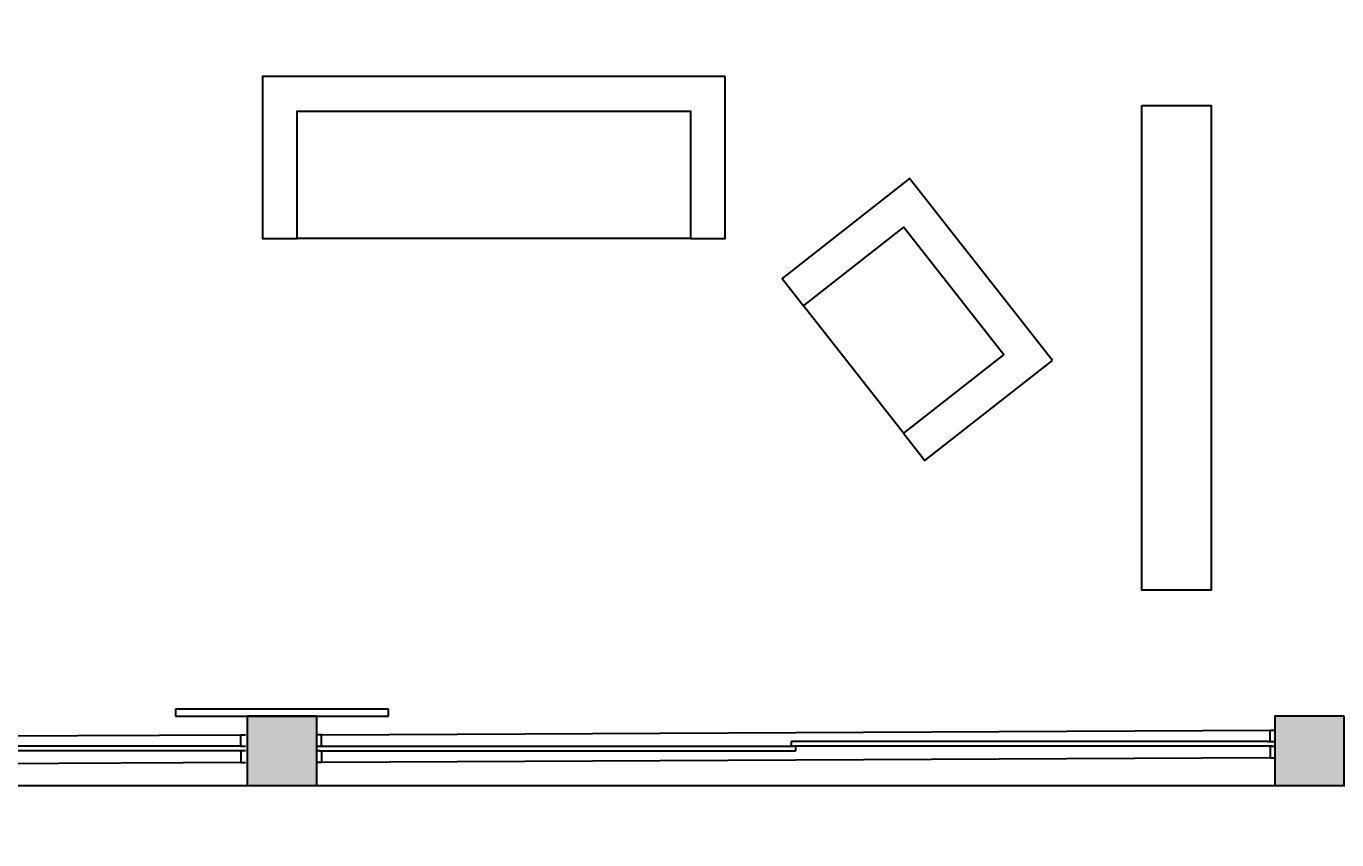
# Model space of a CAD drawing. Header units: centimetres. Extents: x -3096 to 17897, y -3131 to 15798.
# Drawn here: x 2662 to 3229, y 3715 to 4067 of the extents above; entities that cross this region are included whole.
import ezdxf

# ---------------------------------------------------------------- set-up
doc = ezdxf.new("R2010")
doc.units = ezdxf.units.CM
doc.layers.add('A-ANNO SYMB', color=3, linetype='Continuous', lineweight=13)
for name, color, linetype in [('arredi', 1, 'Continuous'), ('IF-FURN', 3, 'Continuous'), ('piu', 6, 'Continuous'), ('Riempimenti', 4, 'Continuous'), ('vetri', 2, 'Continuous')]:
    doc.layers.add(name, color=color, linetype=linetype)
doc.styles.get("Standard").update_dxf_attribs({"font": 'Arial.ttf'})
doc.dimstyles.new('1_100', dxfattribs={"dimtxt": 15, "dimasz": 10, "dimexe": 10, "dimexo": 10, "dimgap": 5, "dimtad": 2, "dimdec": 0, "dimtxsty": 'Standard', "dimblk": 'ARCHTICK', "dimcen": 2.5, "dimdle": 10, "dimadec": 0, "dimazin": 0, "dimtfac": 1, "dimtdec": 0, "dimtmove": 0, "dimatfit": 3, "dimldrblk": 'ARCHTICK', "dimfxl": 1, "dimarcsym": 0})

# ---------------------------------------------------------------- blocks, each defined once
blk = doc.blocks.new('_ArchTick')
at = {"color": 0, "linetype": 'ByBlock', "const_width": 0.15}
blk.add_lwpolyline([(-0.5, -0.5), (0.5, 0.5)], dxfattribs=at)
blk = doc.blocks.new('*D96')
at = {"layer": 'A-ANNO SYMB', "color": 0, "lineweight": -2, "transparency": 16777216}
for p, q in [((2312.45, 3728.36), (2312.45, 3645.19)), ((3672.45, 3728.36), (3672.45, 3645.19)), ((2302.45, 3655.19), (3682.45, 3655.19))]:
    blk.add_line(p, q, dxfattribs=at)
at = {"layer": 'Defpoints', "color": 0, "transparency": 16777216}
for p in [(2312.45, 3738.36), (3672.45, 3738.36), (3672.45, 3655.19)]:
    blk.add_point(p, dxfattribs=at)
at = {"layer": 'A-ANNO SYMB', "color": 0, "lineweight": -2, "transparency": 16777216, "xscale": 10, "yscale": 10, "zscale": 10, "rotation": 180}
blk.add_blockref('_ArchTick', (2312.45, 3655.19), dxfattribs=at)
at = {"layer": 'A-ANNO SYMB', "color": 0, "lineweight": -2, "transparency": 16777216, "xscale": 10, "yscale": 10, "zscale": 10}
blk.add_blockref('_ArchTick', (3672.45, 3655.19), dxfattribs=at)
at = {"layer": 'A-ANNO SYMB', "color": 0, "transparency": 16777216, "insert": (2992.45, 3667.79), "char_height": 15, "attachment_point": 5}
blk.add_mtext('1360', dxfattribs=at)

msp = doc.modelspace()

# ---------------------------------------------------------------- hatches: boundary and pattern name
at = {"layer": 'Riempimenti', "transparency": 33554462}
h = msp.add_hatch(color=256, dxfattribs=at)
h.dxf.hatch_style = 1
h.set_gradient(color1=(91, 91, 91), color2=(91, 91, 91), tint=1)
h.paths.add_polyline_path([(2787.97, 3768.3), (2757.97, 3768.3), (2757.97, 3738.3), (2787.97, 3738.3)])
h = msp.add_hatch(color=256, dxfattribs=at)
h.dxf.hatch_style = 1
h.set_gradient(color1=(91, 91, 91), color2=(91, 91, 91), tint=1)
h.paths.add_polyline_path([(3231.97, 3768.3), (3201.97, 3768.3), (3201.97, 3738.3), (3231.97, 3738.3)])

# ---------------------------------------------------------------- linework, layer by layer
for points in [[(2787.97, 3768.3), (2757.97, 3768.3), (2757.97, 3738.3), (2787.97, 3738.3)], [(3231.97, 3768.3), (3201.97, 3768.3), (3201.97, 3738.3), (3231.97, 3738.3)]]:
    msp.add_lwpolyline(points, close=True)
at = {"layer": 'arredi'}
for p, q in [((2949.47, 3974.76), (2779.47, 3974.76)), ((3041.49, 3890.62), (2998.31, 3945.72))]:
    msp.add_line(p, q, dxfattribs=at)
for points in [[(2964.47, 4044.76), (2764.47, 4044.76), (2764.47, 3974.76), (2779.47, 3974.76), (2779.47, 4029.76), (2949.47, 4029.76), (2949.47, 3974.76), (2964.47, 3974.76), (2964.47, 4044.76)], [(3144.47, 4032.22), (3174.47, 4032.22), (3174.47, 3938.9), (3174.47, 3822.75), (3144.47, 3822.75), (3144.47, 4032.22)], [(3105.84, 3921.99), (3044.16, 4000.7), (2989.06, 3957.53), (2998.31, 3945.72), (3041.61, 3979.65), (3084.78, 3924.55), (3041.49, 3890.62), (3050.74, 3878.82), (3105.84, 3921.99)]]:
    msp.add_lwpolyline(points, dxfattribs=at)
at = {"layer": 'IF-FURN'}
for p, q in [((2818.97, 3771.3), (2726.97, 3771.3)), ((2726.97, 3771.3), (2726.97, 3768.3)), ((2726.97, 3768.3), (2818.97, 3768.3)), ((2818.97, 3768.3), (2818.97, 3771.3))]:
    msp.add_line(p, q, dxfattribs=at)
at = {"layer": 'piu'}
msp.add_lwpolyline([(2314.47, 4518.3), (2314.47, 3738.3), (3674.47, 3738.3), (3674.47, 4518.3)], dxfattribs=at)
at = {"layer": 'vetri'}
for p, q in [((2346.47, 3758.3), (2755.21, 3760.3)), ((2755.21, 3755.3), (2755.21, 3760.3)), ((2755.21, 3760.3), (2757.21, 3760.3)), ((2789.97, 3760.3), (2787.97, 3760.3)), ((2789.97, 3760.3), (3199.97, 3762.3)), ((2789.97, 3755.3), (2789.97, 3760.3)), ((3199.97, 3757.3), (3199.97, 3762.3)), ((3199.97, 3762.3), (3201.97, 3762.3)), ((2755.21, 3755.3), (2549.46, 3755.3)), ((2755.21, 3755.3), (2757.21, 3755.3)), ((2787.97, 3755.3), (2993.96, 3755.3)), ((3198.71, 3757.3), (2992.96, 3757.3)), ((2992.96, 3757.3), (2992.96, 3755.3)), ((3200.71, 3755.3), (2993.96, 3755.3)), ((2994.96, 3753.3), (2994.96, 3755.3)), ((3198.71, 3757.3), (3201.97, 3757.3)), ((3199.47, 3755.3), (3201.97, 3755.3)), ((3199.97, 3755.3), (3199.97, 3750.3)), ((2757.21, 3753.3), (2550.46, 3753.3)), ((2755.21, 3753.3), (2755.21, 3748.3)), ((2789.21, 3753.3), (2787.97, 3753.3)), ((2789.21, 3753.3), (2994.96, 3753.3)), ((2789.97, 3753.3), (2789.97, 3748.3)), ((3199.97, 3750.3), (2789.97, 3748.3)), ((3199.97, 3750.3), (3201.97, 3750.3)), ((2757.21, 3748.3), (2346.47, 3746.3)), ((2755.21, 3748.3), (2757.21, 3748.3)), ((2789.97, 3748.3), (2787.97, 3748.3))]:
    msp.add_line(p, q, dxfattribs=at)

# ---------------------------------------------------------------- dimensions: what is measured, and where the dimension line sits
at = {"layer": 'A-ANNO SYMB'}
dim = msp.add_aligned_dim(p1=(2312.45, 3738.36), p2=(3672.45, 3738.36), distance=-83.16, dimstyle='1_100', override={"dimtad": 1}, dxfattribs=at)
dim.commit()
dim.dimension.update_dxf_attribs({"geometry": '*D96', "text_midpoint": (2992.45, 3667.79)})

doc.saveas('drawing.dxf')
